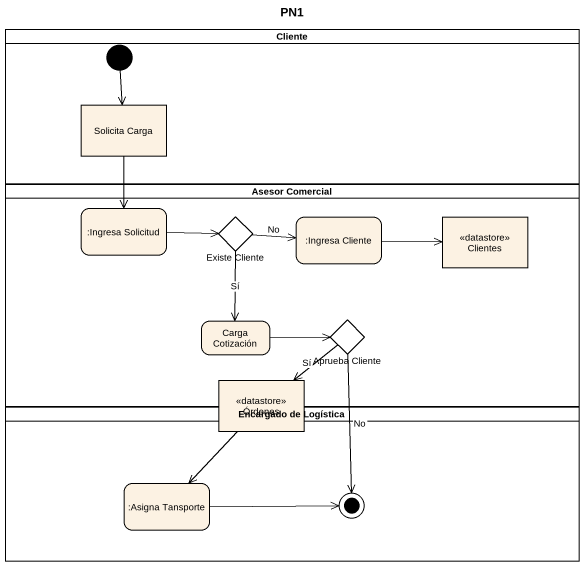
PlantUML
@startuml
title PN1
hide empty description
state Cliente <<partition>> {
  state "Solicita Carga" as Solicita_Carga <<object>>
  [*] --> Solicita_Carga
}
state "Asesor Comercial" as Asesor_Comercial <<partition>> {
  state ":Ingresa Solicitud" as Ingresa_Solicitud
  state "Existe Cliente" as Existe_Cliente <<choice>>
  state ":Ingresa Cliente" as Ingresa_Cliente
  state Clientes <<datastore>>
  state "Carga Cotización" as Carga_Cotización
  state "Aprueba Cliente" as Aprueba_Cliente <<choice>>
}
state "Encargado de Logística" as Encargado_de_Logística <<partition>> {
  state ":Asigna Tansporte" as Asigna_Tansporte
  state final1 <<end>>
}
state Órdenes <<datastore>>
Solicita_Carga --> Ingresa_Solicitud
Ingresa_Solicitud -right-> Existe_Cliente
Existe_Cliente -right-> Ingresa_Cliente : No
Existe_Cliente --> Carga_Cotización : Sí
Ingresa_Cliente -right-> Clientes
Carga_Cotización -right-> Aprueba_Cliente
Aprueba_Cliente --> Órdenes : Sí
Aprueba_Cliente --> final1 : No
Órdenes --> Asigna_Tansporte
Asigna_Tansporte -right-> final1
@enduml
